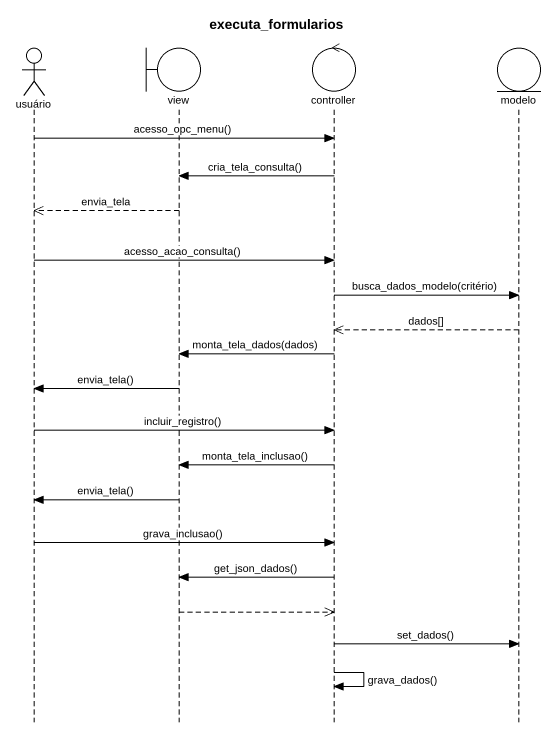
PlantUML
@startuml
title executa_formularios
hide footbox
actor usuário
boundary view
control controller
entity modelo

usuário -> controller : acesso_opc_menu()
controller -> view : cria_tela_consulta()
view -->> usuário : envia_tela
usuário -> controller : acesso_acao_consulta()
controller -> modelo : busca_dados_modelo(critério)
modelo -->> controller : dados[]
controller -> view : monta_tela_dados(dados)
view -> usuário : envia_tela()
usuário -> controller : incluir_registro()
controller -> view : monta_tela_inclusao()
view -> usuário : envia_tela()
usuário -> controller : grava_inclusao()
controller -> view : get_json_dados()
view -->> controller
controller -> modelo : set_dados()
controller -> controller : grava_dados()
@enduml
